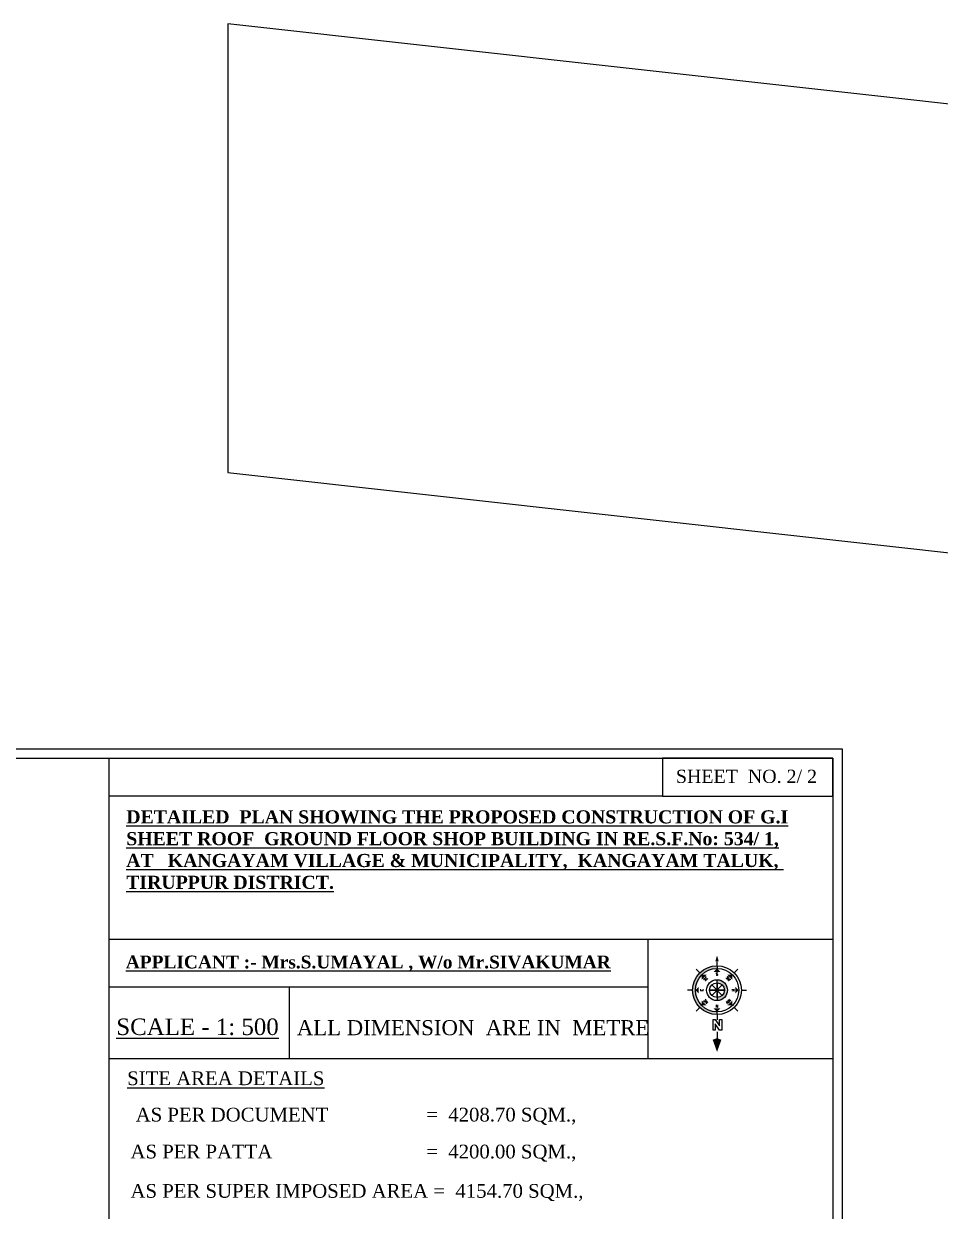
# Model space of a CAD drawing. Header units: metres. Extents: x 29685 to 29940, y 15099 to 15300.
# Drawn here: x 29734.3 to 29783.3, y 15236.9 to 15300.5 of the extents above; entities that cross this region are included whole.
import ezdxf
from ezdxf.enums import TextEntityAlignment as Align

# ---------------------------------------------------------------- set-up
doc = ezdxf.new("R2010")
doc.units = ezdxf.units.M
doc.header["$MEASUREMENT"] = 0
doc.layers.add('ROAD_WIDTH', color=1, linetype='Continuous')
doc.styles.add('00', font='romantic.ttf')
doc.styles.add('i', font='romantic.ttf')
doc.styles.add('RomanS', font='romans.shx')
doc.styles.get("Standard").update_dxf_attribs({"font": 'arial.ttf', "height": 0.25})

msp = doc.modelspace()

# ---------------------------------------------------------------- hatches: boundary and pattern name
at = {"linetype": 'ByBlock'}
h = msp.add_hatch(color=256, dxfattribs=at)
h.paths.add_polyline_path([(29771.369, 15249.928), (29771.369, 15250.07, 1), (29771.369, 15247.465), (29771.369, 15247.607, -1)])
h.paths.add_polyline_path([(29771.369, 15248.374), (29771.369, 15248.21, 1), (29771.369, 15249.324), (29771.369, 15249.161, -1)])

# ---------------------------------------------------------------- linework, layer by layer
for p, q in [((29738.847, 15261.168), (29738.847, 15146.898)), ((29768.455, 15259.136), (29738.847, 15259.136)), ((29738.847, 15251.488), (29777.554, 15251.488)), ((29767.665, 15251.488), (29767.665, 15245.12)), ((29738.847, 15248.95), (29767.665, 15248.95)), ((29748.495, 15248.95), (29748.495, 15245.096)), ((29738.847, 15245.12), (29777.554, 15245.12))]:
    msp.add_line(p, q)
for p, q in [((29771.369, 15250.07), (29771.369, 15250.345)), ((29770.448, 15249.689), (29770.253, 15249.883)), ((29771.369, 15250.07), (29771.369, 15249.928)), ((29772.29, 15249.689), (29772.485, 15249.883)), ((29771.369, 15249.161), (29771.369, 15249.324)), ((29771.369, 15249.161), (29771.369, 15248.374)), ((29771.369, 15248.374), (29771.369, 15249.161)), ((29770.066, 15248.767), (29769.791, 15248.767)), ((29771.763, 15248.767), (29770.975, 15248.767)), ((29770.975, 15248.767), (29771.763, 15248.767)), ((29771.648, 15249.046), (29771.091, 15248.489)), ((29771.091, 15249.046), (29771.648, 15248.489)), ((29771.091, 15248.489), (29771.648, 15249.046)), ((29771.648, 15248.489), (29771.091, 15249.046)), ((29772.672, 15248.767), (29772.947, 15248.767)), ((29770.448, 15247.846), (29770.253, 15247.652)), ((29771.369, 15248.374), (29771.369, 15248.21)), ((29772.29, 15247.846), (29772.485, 15247.652)), ((29771.154, 15247.205), (29771.271, 15247.205)), ((29771.154, 15246.62), (29771.154, 15247.205)), ((29771.271, 15247.205), (29771.505, 15246.854)), ((29771.369, 15247.465), (29771.369, 15247.607)), ((29771.369, 15247.465), (29771.369, 15247.189)), ((29771.505, 15247.205), (29771.622, 15247.205)), ((29771.505, 15246.854), (29771.505, 15247.205)), ((29771.622, 15247.205), (29771.622, 15246.62)), ((29771.271, 15246.62), (29771.154, 15246.62)), ((29771.271, 15246.971), (29771.271, 15246.62)), ((29771.505, 15246.62), (29771.271, 15246.971)), ((29771.622, 15246.62), (29771.505, 15246.62)), ((29771.369, 15246.53), (29771.369, 15246.205))]:
    msp.add_line(p, q, dxfattribs=at)
for points in [[(29685.291, 15261.668), (29778.054, 15261.668), (29778.054, 15118.465), (29685.291, 15118.465)], [(29685.791, 15261.168), (29777.554, 15261.168), (29777.554, 15118.965), (29685.791, 15118.965)], [(29777.554, 15261.168), (29768.455, 15261.168), (29768.455, 15259.136), (29777.554, 15259.136)]]:
    msp.add_lwpolyline(points, close=True)
for radius in [1.303, 1.16, 0.557, 0.394]:
    msp.add_circle((29771.369, 15248.767), radius, dxfattribs=at)
for points in [[(29771.276, 15250.299), (29771.369, 15250.345), (29771.369, 15250.624)], [(29771.369, 15250.624), (29771.462, 15250.299), (29771.369, 15250.345)], [(29771.369, 15249.928), (29771.555, 15249.742), (29771.184, 15249.742)], [(29770.549, 15249.588), (29770.811, 15249.588), (29770.549, 15249.325)], [(29772.19, 15249.588), (29772.19, 15249.325), (29771.927, 15249.588)], [(29770.209, 15248.767), (29770.395, 15248.953), (29770.395, 15248.582)], [(29772.529, 15248.767), (29772.344, 15248.582), (29772.344, 15248.953)], [(29770.549, 15247.947), (29770.549, 15248.209), (29770.811, 15247.947)], [(29772.19, 15247.947), (29771.927, 15247.947), (29772.19, 15248.209)], [(29771.369, 15247.607), (29771.184, 15247.793), (29771.555, 15247.793)], [(29771.369, 15246.205), (29771.137, 15246.112), (29771.369, 15245.463)], [(29771.369, 15245.463), (29771.601, 15246.112), (29771.369, 15246.205)]]:
    msp.add_solid(points, dxfattribs=at)
at = {"layer": 'ROAD_WIDTH'}
msp.add_lwpolyline([(29745.212, 15300.452), (29745.212, 15276.452), (29915.61, 15257.486), (29915.61, 15281.486)], close=True, dxfattribs=at)

# ---------------------------------------------------------------- texts
at = {"linetype": 'ByBlock', "style": 'RomanS'}
for s, height, rotation, p in [('SE', 0.1392, 45, (29770.812, 15249.324)), ('S', 0.139, 180, (29771.369, 15249.696)), ('SW', 0.1392, 315, (29771.927, 15249.325)), ('E', 0.139, 90, (29770.627, 15248.767)), ('W', 0.139, 270, (29772.158, 15248.767)), ('NE', 0.1392, 135, (29770.812, 15248.21)), ('N', 0.139, 180, (29771.369, 15247.978)), ('NW', 0.1392, 225, (29771.927, 15248.209))]:
    msp.add_text(s, height=height, rotation=rotation, dxfattribs=at).set_placement(p, align=Align.CENTER)
at = {"attachment_point": 1}
for s, insert, char_height, style in [('SHEET  NO. 2/ 2', (29769.169, 15260.556), 0.70548, '00'), ('{\\LSITE AREA DETAILS}', (29739.828, 15244.422), 0.735, 'i'), (' AS PER DOCUMENT    ^I^I    =  4208.70 SQM., ', (29740.006, 15242.478), 0.735, 'i'), ('AS PER PATTA               ^I   ^I    =  4200.00 SQM., ', (29740.006, 15240.503), 0.735, 'i'), ('AS PER SUPER IMPOSED AREA =  4154.70 SQM., ', (29740.006, 15238.399), 0.735, 'i')]:
    msp.add_mtext(s, dxfattribs=dict(at, insert=insert, char_height=char_height, style=style))
at = {"ltscale": 0.5, "attachment_point": 1}
for s, insert, char_height, width in [('{\\fTimes New Roman|b1|i0|c0|p18;\\LDETAILED  PLAN SHOWING THE PROPOSED CONSTRUCTION OF G.I SHEET ROOF  GROUND FLOOR SHOP BUILDING IN RE.S.F.No: 534/ 1, AT \\H1.83875x; \\H0.54385x;KANGAYAM VILLAGE & MUNICIPALITY,  KANGAYAM TALUK, \\H1.55917x; \\H0.64137x;TIRUPPUR DISTRICT. \\H1.65164x; }', (29739.779, 15258.387), 0.7, 36.16121), ('{\\fRomantic|b1|i0|c2|p2;\\LAPPLICANT :-\\l \\LMrs.S.UMAYAL , W/o Mr.SIVAKUMAR}', (29739.754, 15250.616), 0.686, 43.63512)]:
    msp.add_mtext(s, dxfattribs=dict(at, insert=insert, char_height=char_height, width=width))
at = {"attachment_point": 1, "style": 'i'}
for s, insert, char_height, width in [('{\\LSCALE - 1: 500}', (29739.246, 15247.25), 0.88108, 18.49071), ('ALL DIMENSION  ARE IN  METRE  ', (29748.9, 15247.164), 0.80515, 20.84232)]:
    msp.add_mtext(s, dxfattribs=dict(at, insert=insert, char_height=char_height, width=width))

doc.saveas('drawing.dxf')
